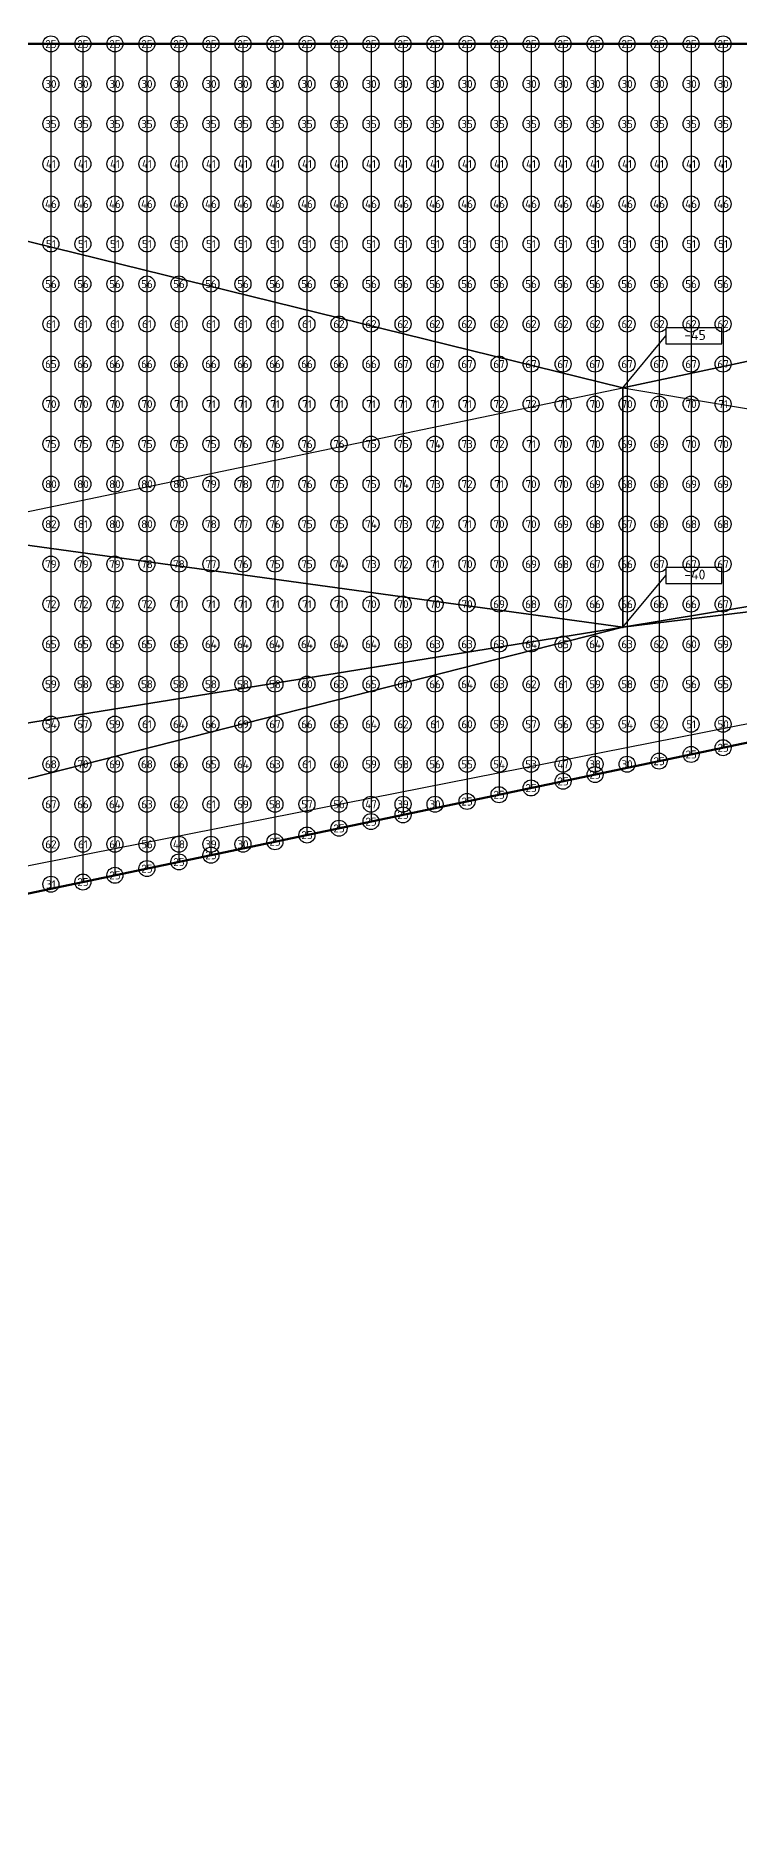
# Model space of a CAD drawing. Header units: millimetres. Extents: x 3543 to 412546, y -146359 to 38454.
# Drawn here: x 271471 to 280259, y -95174 to -72742 of the extents above; entities that cross this region are included whole.
import ezdxf
from ezdxf.enums import TextEntityAlignment as Align

# ---------------------------------------------------------------- set-up
doc = ezdxf.new("R2010")
doc.units = ezdxf.units.MM
doc.layers.add('контур', color=1, linetype='Continuous', lineweight=50)
for name, color, linetype in [('линии_высот', 4, 'Continuous'), ('опоры_текстvb', 7, 'Continuous'), ('опорыvb', 7, 'Continuous'), ('сеткаvb', 8, 'Continuous')]:
    doc.layers.add(name, color=color, linetype=linetype)
doc.styles.add('isocpeur', font='isocpeur.ttf')

# ---------------------------------------------------------------- blocks, each defined once
blk = doc.blocks.new('otmetka_oporvb')
at = {"linetype": 'ByBlock', "lineweight": -2}
blk.add_hatch(color=0, dxfattribs=at).paths.add_polyline_path([(-38, -32, 1), (38, 32, 1)])
at = {"color": 0, "linetype": 'ByBlock', "lineweight": -2}
blk.add_line((0, 0), (2142, 2596), dxfattribs=at)
at = {"color": 0}
blk.add_lwpolyline([(2142, 2196), (4942, 2196), (4942, 2996), (2142, 2996)], close=True, dxfattribs=at)
at = {"color": 0, "linetype": 'ByBlock', "lineweight": -2, "style": 'isocpeur'}
blk.add_attdef('OTM', text='', height=500, dxfattribs=at).set_placement((3600, 2639), align=Align.MIDDLE_CENTER)
blk = doc.blocks.new('opor_symbPRO')
at = {"color": 0, "ltscale": 20}
blk.add_circle((0, 0), 100, dxfattribs=at)
at = {"layer": 'опоры_текстvb', "color": 0, "linetype": 'ByBlock', "lineweight": -2, "style": 'isocpeur'}
blk.add_attdef('COL', text='', height=100, dxfattribs=at).set_placement((0, -1), align=Align.MIDDLE_CENTER)

msp = doc.modelspace()

# ---------------------------------------------------------------- linework, layer by layer
at = {"layer": 'контур', "linetype": 'Continuous'}
msp.add_lwpolyline([(215545, -95173.6), (210858.8, -72842.2), (229841.6, -72842.2), (229841.6, -82939.6), (261341.5, -82939.6), (261341.5, -72842.2), (299003.2, -72842.2), (299003.2, -77660.7)], close=True, dxfattribs=at)
at = {"layer": 'линии_высот'}
for points in [[(270147.8, -78939.8), (278807.8, -77138), (261341.5, -72842.2)], [(261341.5, -72842.2), (278807.8, -77138), (299003.2, -72842.2)], [(278807.8, -77138), (287798.8, -78642.6), (299003.2, -72842.2)], [(270147.8, -78939.8), (278807.8, -77138), (278805.8, -80132.2)], [(278805.8, -80132.2), (278807.8, -77138), (287798.8, -78642.6)], [(252298.9, -86875.6), (215545, -95173.6), (299003.2, -77660.7)], [(252298.9, -86875.6), (278805.8, -80132.2), (299003.2, -77660.7)], [(278805.8, -80132.2), (287798.8, -78642.6), (299003.2, -77660.7)], [(261341.5, -82939.6), (270147.8, -78939.8), (278805.8, -80132.2)], [(252298.9, -86875.6), (261341.5, -82939.6), (278805.8, -80132.2)]]:
    msp.add_lwpolyline(points, close=True, dxfattribs=at)
at = {"layer": 'сеткаvb'}
for p, q in [((261341.5, -72842.2), (299003.2, -72842.2)), ((271658.8, -72842.2), (271658.8, -83398.6)), ((272058.8, -72842.2), (272058.8, -83314.7)), ((272458.8, -72842.2), (272458.8, -83230.8)), ((272858.8, -72842.2), (272858.8, -83146.8)), ((273258.8, -72842.2), (273258.8, -83062.9)), ((273658.8, -72842.2), (273658.8, -82979)), ((274058.8, -72842.2), (274058.8, -82895)), ((274458.8, -72842.2), (274458.8, -82811.1)), ((274858.8, -72842.2), (274858.8, -82727.2)), ((275258.8, -72842.2), (275258.8, -82643.2)), ((275658.8, -72842.2), (275658.8, -82559.3)), ((276058.8, -72842.2), (276058.8, -82475.4)), ((276458.8, -72842.2), (276458.8, -82391.4)), ((276858.8, -72842.2), (276858.8, -82307.5)), ((277258.8, -72842.2), (277258.8, -82223.5)), ((277658.8, -72842.2), (277658.8, -82139.6)), ((278058.8, -72842.2), (278058.8, -82055.7)), ((278458.8, -72842.2), (278458.8, -81971.7)), ((278858.8, -72842.2), (278858.8, -81887.8)), ((279258.8, -72842.2), (279258.8, -81803.9)), ((279658.8, -72842.2), (279658.8, -81719.9)), ((280058.8, -72842.2), (280058.8, -81636))]:
    msp.add_line(p, q, dxfattribs=at)

# ---------------------------------------------------------------- block references
at = {"xscale": 0.25, "yscale": 0.25, "zscale": 0.25}
for p, values in [((278807.8, -77138), {'OTM': '-45'}), ((278805.8, -80132.2), {'OTM': '-40'})]:
    msp.add_blockref('otmetka_oporvb', p, dxfattribs=at).add_auto_attribs(values)
at = {"layer": 'опорыvb', "color": 1}
for p, values in [((271658.8, -72842.2), {'COL': '25'}), ((272058.8, -72842.2), {'COL': '25'}), ((272458.8, -72842.2), {'COL': '25'}), ((272858.8, -72842.2), {'COL': '25'}), ((273258.8, -72842.2), {'COL': '25'}), ((273658.8, -72842.2), {'COL': '25'}), ((274058.8, -72842.2), {'COL': '25'}), ((274458.8, -72842.2), {'COL': '25'}), ((274858.8, -72842.2), {'COL': '25'}), ((275258.8, -72842.2), {'COL': '25'}), ((275658.8, -72842.2), {'COL': '25'}), ((276058.8, -72842.2), {'COL': '25'}), ((276458.8, -72842.2), {'COL': '25'}), ((276858.8, -72842.2), {'COL': '25'}), ((277258.8, -72842.2), {'COL': '25'}), ((277658.8, -72842.2), {'COL': '25'}), ((278058.8, -72842.2), {'COL': '25'}), ((278458.8, -72842.2), {'COL': '25'}), ((278858.8, -72842.2), {'COL': '25'}), ((279258.8, -72842.2), {'COL': '25'}), ((279658.8, -72842.2), {'COL': '25'}), ((280058.8, -72842.2), {'COL': '25'}), ((271658.8, -73342.2), {'COL': '30'}), ((272058.8, -73342.2), {'COL': '30'}), ((272458.8, -73342.2), {'COL': '30'}), ((272858.8, -73342.2), {'COL': '30'}), ((273258.8, -73342.2), {'COL': '30'}), ((273658.8, -73342.2), {'COL': '30'}), ((274058.8, -73342.2), {'COL': '30'}), ((274458.8, -73342.2), {'COL': '30'}), ((274858.8, -73342.2), {'COL': '30'}), ((275258.8, -73342.2), {'COL': '30'}), ((275658.8, -73342.2), {'COL': '30'}), ((276058.8, -73342.2), {'COL': '30'}), ((276458.8, -73342.2), {'COL': '30'}), ((276858.8, -73342.2), {'COL': '30'}), ((277258.8, -73342.2), {'COL': '30'}), ((277658.8, -73342.2), {'COL': '30'}), ((278058.8, -73342.2), {'COL': '30'}), ((278458.8, -73342.2), {'COL': '30'}), ((278858.8, -73342.2), {'COL': '30'}), ((279258.8, -73342.2), {'COL': '30'}), ((279658.8, -73342.2), {'COL': '30'}), ((280058.8, -73342.2), {'COL': '30'}), ((279658.8, -81719.9), {'COL': '25'}), ((280058.8, -81636), {'COL': '25'}), ((278458.8, -81971.7), {'COL': '25'}), ((278858.8, -81842.2), {'COL': '30'}), ((279258.8, -81803.9), {'COL': '25'}), ((277658.8, -82139.6), {'COL': '25'}), ((278058.8, -82055.7), {'COL': '25'}), ((276458.8, -82342.2), {'COL': '30'}), ((276858.8, -82307.5), {'COL': '25'}), ((277258.8, -82223.5), {'COL': '25'}), ((275258.8, -82643.2), {'COL': '25'}), ((275658.8, -82559.3), {'COL': '25'}), ((276058.8, -82475.4), {'COL': '25'}), ((274058.8, -82842.2), {'COL': '30'}), ((274458.8, -82811.1), {'COL': '25'}), ((274858.8, -82727.2), {'COL': '25'}), ((273258.8, -83062.9), {'COL': '25'}), ((273658.8, -82979), {'COL': '25'}), ((272058.8, -83314.7), {'COL': '25'}), ((272458.8, -83230.8), {'COL': '25'}), ((272858.8, -83146.8), {'COL': '25'}), ((271658.8, -83342.2), {'COL': '31'})]:
    msp.add_blockref('opor_symbPRO', p, dxfattribs=at).add_auto_attribs(values)
at = {"layer": 'опорыvb', "color": 92}
for p, values in [((271658.8, -73842.2), {'COL': '35'}), ((272058.8, -73842.2), {'COL': '35'}), ((272458.8, -73842.2), {'COL': '35'}), ((272858.8, -73842.2), {'COL': '35'}), ((273258.8, -73842.2), {'COL': '35'}), ((273658.8, -73842.2), {'COL': '35'}), ((274058.8, -73842.2), {'COL': '35'}), ((274458.8, -73842.2), {'COL': '35'}), ((274858.8, -73842.2), {'COL': '35'}), ((275258.8, -73842.2), {'COL': '35'}), ((275658.8, -73842.2), {'COL': '35'}), ((276058.8, -73842.2), {'COL': '35'}), ((276458.8, -73842.2), {'COL': '35'}), ((276858.8, -73842.2), {'COL': '35'}), ((277258.8, -73842.2), {'COL': '35'}), ((277658.8, -73842.2), {'COL': '35'}), ((278058.8, -73842.2), {'COL': '35'}), ((278458.8, -73842.2), {'COL': '35'}), ((278858.8, -73842.2), {'COL': '35'}), ((279258.8, -73842.2), {'COL': '35'}), ((279658.8, -73842.2), {'COL': '35'}), ((280058.8, -73842.2), {'COL': '35'}), ((271658.8, -74342.2), {'COL': '41'}), ((272058.8, -74342.2), {'COL': '41'}), ((272458.8, -74342.2), {'COL': '41'}), ((272858.8, -74342.2), {'COL': '41'}), ((273258.8, -74342.2), {'COL': '41'}), ((273658.8, -74342.2), {'COL': '41'}), ((274058.8, -74342.2), {'COL': '41'}), ((274458.8, -74342.2), {'COL': '41'}), ((274858.8, -74342.2), {'COL': '41'}), ((275258.8, -74342.2), {'COL': '41'}), ((275658.8, -74342.2), {'COL': '41'}), ((276058.8, -74342.2), {'COL': '41'}), ((276458.8, -74342.2), {'COL': '41'}), ((276858.8, -74342.2), {'COL': '41'}), ((277258.8, -74342.2), {'COL': '41'}), ((277658.8, -74342.2), {'COL': '41'}), ((278058.8, -74342.2), {'COL': '41'}), ((278458.8, -74342.2), {'COL': '41'}), ((278858.8, -74342.2), {'COL': '41'}), ((279258.8, -74342.2), {'COL': '41'}), ((279658.8, -74342.2), {'COL': '41'}), ((280058.8, -74342.2), {'COL': '41'}), ((271658.8, -74842.2), {'COL': '46'}), ((272058.8, -74842.2), {'COL': '46'}), ((272458.8, -74842.2), {'COL': '46'}), ((272858.8, -74842.2), {'COL': '46'}), ((273258.8, -74842.2), {'COL': '46'}), ((273658.8, -74842.2), {'COL': '46'}), ((274058.8, -74842.2), {'COL': '46'}), ((274458.8, -74842.2), {'COL': '46'}), ((274858.8, -74842.2), {'COL': '46'}), ((275258.8, -74842.2), {'COL': '46'}), ((275658.8, -74842.2), {'COL': '46'}), ((276058.8, -74842.2), {'COL': '46'}), ((276458.8, -74842.2), {'COL': '46'}), ((276858.8, -74842.2), {'COL': '46'}), ((277258.8, -74842.2), {'COL': '46'}), ((277658.8, -74842.2), {'COL': '46'}), ((278058.8, -74842.2), {'COL': '46'}), ((278458.8, -74842.2), {'COL': '46'}), ((278858.8, -74842.2), {'COL': '46'}), ((279258.8, -74842.2), {'COL': '46'}), ((279658.8, -74842.2), {'COL': '46'}), ((280058.8, -74842.2), {'COL': '46'}), ((278058.8, -81842.2), {'COL': '47'}), ((278458.8, -81842.2), {'COL': '38'}), ((275658.8, -82342.2), {'COL': '47'}), ((276058.8, -82342.2), {'COL': '39'}), ((273258.8, -82842.2), {'COL': '48'}), ((273658.8, -82842.2), {'COL': '39'})]:
    msp.add_blockref('opor_symbPRO', p, dxfattribs=at).add_auto_attribs(values)
at = {"layer": 'опорыvb', "color": 131}
for p, values in [((271658.8, -75342.2), {'COL': '51'}), ((272058.8, -75342.2), {'COL': '51'}), ((272458.8, -75342.2), {'COL': '51'}), ((272858.8, -75342.2), {'COL': '51'}), ((273258.8, -75342.2), {'COL': '51'}), ((273658.8, -75342.2), {'COL': '51'}), ((274058.8, -75342.2), {'COL': '51'}), ((274458.8, -75342.2), {'COL': '51'}), ((274858.8, -75342.2), {'COL': '51'}), ((275258.8, -75342.2), {'COL': '51'}), ((275658.8, -75342.2), {'COL': '51'}), ((276058.8, -75342.2), {'COL': '51'}), ((276458.8, -75342.2), {'COL': '51'}), ((276858.8, -75342.2), {'COL': '51'}), ((277258.8, -75342.2), {'COL': '51'}), ((277658.8, -75342.2), {'COL': '51'}), ((278058.8, -75342.2), {'COL': '51'}), ((278458.8, -75342.2), {'COL': '51'}), ((278858.8, -75342.2), {'COL': '51'}), ((279258.8, -75342.2), {'COL': '51'}), ((279658.8, -75342.2), {'COL': '51'}), ((280058.8, -75342.2), {'COL': '51'}), ((271658.8, -75842.2), {'COL': '56'}), ((272058.8, -75842.2), {'COL': '56'}), ((272458.8, -75842.2), {'COL': '56'}), ((272858.8, -75842.2), {'COL': '56'}), ((273258.8, -75842.2), {'COL': '56'}), ((273658.8, -75842.2), {'COL': '56'}), ((274058.8, -75842.2), {'COL': '56'}), ((274458.8, -75842.2), {'COL': '56'}), ((274858.8, -75842.2), {'COL': '56'}), ((275258.8, -75842.2), {'COL': '56'}), ((275658.8, -75842.2), {'COL': '56'}), ((276058.8, -75842.2), {'COL': '56'}), ((276458.8, -75842.2), {'COL': '56'}), ((276858.8, -75842.2), {'COL': '56'}), ((277258.8, -75842.2), {'COL': '56'}), ((277658.8, -75842.2), {'COL': '56'}), ((278058.8, -75842.2), {'COL': '56'}), ((278458.8, -75842.2), {'COL': '56'}), ((278858.8, -75842.2), {'COL': '56'}), ((279258.8, -75842.2), {'COL': '56'}), ((279658.8, -75842.2), {'COL': '56'}), ((280058.8, -75842.2), {'COL': '56'}), ((271658.8, -76342.2), {'COL': '61'}), ((272058.8, -76342.2), {'COL': '61'}), ((272458.8, -76342.2), {'COL': '61'}), ((272858.8, -76342.2), {'COL': '61'}), ((273258.8, -76342.2), {'COL': '61'}), ((273658.8, -76342.2), {'COL': '61'}), ((274058.8, -76342.2), {'COL': '61'}), ((274458.8, -76342.2), {'COL': '61'}), ((274858.8, -76342.2), {'COL': '61'}), ((275258.8, -76342.2), {'COL': '62'}), ((275658.8, -76342.2), {'COL': '62'}), ((276058.8, -76342.2), {'COL': '62'}), ((276458.8, -76342.2), {'COL': '62'}), ((276858.8, -76342.2), {'COL': '62'}), ((277258.8, -76342.2), {'COL': '62'}), ((277658.8, -76342.2), {'COL': '62'}), ((278058.8, -76342.2), {'COL': '62'}), ((278458.8, -76342.2), {'COL': '62'}), ((278858.8, -76342.2), {'COL': '62'}), ((279258.8, -76342.2), {'COL': '62'}), ((279658.8, -76342.2), {'COL': '62'}), ((280058.8, -76342.2), {'COL': '62'}), ((271658.8, -76842.2), {'COL': '65'}), ((272058.8, -76842.2), {'COL': '66'}), ((272458.8, -76842.2), {'COL': '66'}), ((272858.8, -76842.2), {'COL': '66'}), ((273258.8, -76842.2), {'COL': '66'}), ((273658.8, -76842.2), {'COL': '66'}), ((274058.8, -76842.2), {'COL': '66'}), ((274458.8, -76842.2), {'COL': '66'}), ((274858.8, -76842.2), {'COL': '66'}), ((275258.8, -76842.2), {'COL': '66'}), ((275658.8, -76842.2), {'COL': '66'}), ((276058.8, -76842.2), {'COL': '67'}), ((276458.8, -76842.2), {'COL': '67'}), ((276858.8, -76842.2), {'COL': '67'}), ((277258.8, -76842.2), {'COL': '67'}), ((277658.8, -76842.2), {'COL': '67'}), ((278058.8, -76842.2), {'COL': '67'}), ((278458.8, -76842.2), {'COL': '67'}), ((278858.8, -76842.2), {'COL': '67'}), ((279258.8, -76842.2), {'COL': '67'}), ((279658.8, -76842.2), {'COL': '67'}), ((280058.8, -76842.2), {'COL': '67'}), ((271658.8, -77342.2), {'COL': '70'}), ((272058.8, -77342.2), {'COL': '70'}), ((272458.8, -77342.2), {'COL': '70'}), ((272858.8, -77342.2), {'COL': '70'}), ((273258.8, -77342.2), {'COL': '71'}), ((273658.8, -77342.2), {'COL': '71'}), ((274058.8, -77342.2), {'COL': '71'}), ((274458.8, -77342.2), {'COL': '71'}), ((274858.8, -77342.2), {'COL': '71'}), ((275258.8, -77342.2), {'COL': '71'}), ((275658.8, -77342.2), {'COL': '71'}), ((276058.8, -77342.2), {'COL': '71'}), ((276458.8, -77342.2), {'COL': '71'}), ((276858.8, -77342.2), {'COL': '71'}), ((277258.8, -77342.2), {'COL': '72'}), ((277658.8, -77342.2), {'COL': '72'}), ((278058.8, -77342.2), {'COL': '71'}), ((278458.8, -77342.2), {'COL': '70'}), ((278858.8, -77342.2), {'COL': '70'}), ((279258.8, -77342.2), {'COL': '70'}), ((279658.8, -77342.2), {'COL': '70'}), ((280058.8, -77342.2), {'COL': '71'}), ((271658.8, -77842.2), {'COL': '75'}), ((272058.8, -77842.2), {'COL': '75'}), ((272458.8, -77842.2), {'COL': '75'}), ((272858.8, -77842.2), {'COL': '75'}), ((273258.8, -77842.2), {'COL': '75'}), ((273658.8, -77842.2), {'COL': '75'}), ((274058.8, -77842.2), {'COL': '76'}), ((274458.8, -77842.2), {'COL': '76'}), ((274858.8, -77842.2), {'COL': '76'}), ((275258.8, -77842.2), {'COL': '76'}), ((275658.8, -77842.2), {'COL': '75'}), ((276058.8, -77842.2), {'COL': '75'}), ((276458.8, -77842.2), {'COL': '74'}), ((276858.8, -77842.2), {'COL': '73'}), ((277258.8, -77842.2), {'COL': '72'}), ((277658.8, -77842.2), {'COL': '71'}), ((278058.8, -77842.2), {'COL': '70'}), ((278458.8, -77842.2), {'COL': '70'}), ((278858.8, -77842.2), {'COL': '69'}), ((279258.8, -77842.2), {'COL': '69'}), ((279658.8, -77842.2), {'COL': '70'}), ((280058.8, -77842.2), {'COL': '70'}), ((273658.8, -78342.2), {'COL': '79'}), ((274058.8, -78342.2), {'COL': '78'}), ((274458.8, -78342.2), {'COL': '77'}), ((274858.8, -78342.2), {'COL': '76'}), ((275258.8, -78342.2), {'COL': '75'}), ((275658.8, -78342.2), {'COL': '75'}), ((276058.8, -78342.2), {'COL': '74'}), ((276458.8, -78342.2), {'COL': '73'}), ((276858.8, -78342.2), {'COL': '72'}), ((277258.8, -78342.2), {'COL': '71'}), ((277658.8, -78342.2), {'COL': '70'}), ((278058.8, -78342.2), {'COL': '70'}), ((278458.8, -78342.2), {'COL': '69'}), ((278858.8, -78342.2), {'COL': '68'}), ((279258.8, -78342.2), {'COL': '68'}), ((279658.8, -78342.2), {'COL': '69'}), ((280058.8, -78342.2), {'COL': '69'}), ((273258.8, -78842.2), {'COL': '79'}), ((273658.8, -78842.2), {'COL': '78'}), ((274058.8, -78842.2), {'COL': '77'}), ((274458.8, -78842.2), {'COL': '76'}), ((274858.8, -78842.2), {'COL': '75'}), ((275258.8, -78842.2), {'COL': '75'}), ((275658.8, -78842.2), {'COL': '74'}), ((276058.8, -78842.2), {'COL': '73'}), ((276458.8, -78842.2), {'COL': '72'}), ((276858.8, -78842.2), {'COL': '71'}), ((277258.8, -78842.2), {'COL': '70'}), ((277658.8, -78842.2), {'COL': '70'}), ((278058.8, -78842.2), {'COL': '69'}), ((278458.8, -78842.2), {'COL': '68'}), ((278858.8, -78842.2), {'COL': '67'}), ((279258.8, -78842.2), {'COL': '68'}), ((279658.8, -78842.2), {'COL': '68'}), ((280058.8, -78842.2), {'COL': '68'}), ((271658.8, -79342.2), {'COL': '79'}), ((272058.8, -79342.2), {'COL': '79'}), ((272458.8, -79342.2), {'COL': '79'}), ((272858.8, -79342.2), {'COL': '78'}), ((273258.8, -79342.2), {'COL': '78'}), ((273658.8, -79342.2), {'COL': '77'}), ((274058.8, -79342.2), {'COL': '76'}), ((274458.8, -79342.2), {'COL': '75'}), ((274858.8, -79342.2), {'COL': '75'}), ((275258.8, -79342.2), {'COL': '74'}), ((275658.8, -79342.2), {'COL': '73'}), ((276058.8, -79342.2), {'COL': '72'}), ((276458.8, -79342.2), {'COL': '71'}), ((276858.8, -79342.2), {'COL': '70'}), ((277258.8, -79342.2), {'COL': '70'}), ((277658.8, -79342.2), {'COL': '69'}), ((278058.8, -79342.2), {'COL': '68'}), ((278458.8, -79342.2), {'COL': '67'}), ((278858.8, -79342.2), {'COL': '66'}), ((279258.8, -79342.2), {'COL': '67'}), ((279658.8, -79342.2), {'COL': '67'}), ((280058.8, -79342.2), {'COL': '67'}), ((271658.8, -79842.2), {'COL': '72'}), ((272058.8, -79842.2), {'COL': '72'}), ((272458.8, -79842.2), {'COL': '72'}), ((272858.8, -79842.2), {'COL': '72'}), ((273258.8, -79842.2), {'COL': '71'}), ((273658.8, -79842.2), {'COL': '71'}), ((274058.8, -79842.2), {'COL': '71'}), ((274458.8, -79842.2), {'COL': '71'}), ((274858.8, -79842.2), {'COL': '71'}), ((275258.8, -79842.2), {'COL': '71'}), ((275658.8, -79842.2), {'COL': '70'}), ((276058.8, -79842.2), {'COL': '70'}), ((276458.8, -79842.2), {'COL': '70'}), ((276858.8, -79842.2), {'COL': '70'}), ((277258.8, -79842.2), {'COL': '69'}), ((277658.8, -79842.2), {'COL': '68'}), ((278058.8, -79842.2), {'COL': '67'}), ((278458.8, -79842.2), {'COL': '66'}), ((278858.8, -79842.2), {'COL': '66'}), ((279258.8, -79842.2), {'COL': '66'}), ((279658.8, -79842.2), {'COL': '66'}), ((280058.8, -79842.2), {'COL': '67'}), ((271658.8, -80342.2), {'COL': '65'}), ((272058.8, -80342.2), {'COL': '65'}), ((272458.8, -80342.2), {'COL': '65'}), ((272858.8, -80342.2), {'COL': '65'}), ((273258.8, -80342.2), {'COL': '65'}), ((273658.8, -80342.2), {'COL': '64'}), ((274058.8, -80342.2), {'COL': '64'}), ((274458.8, -80342.2), {'COL': '64'}), ((274858.8, -80342.2), {'COL': '64'}), ((275258.8, -80342.2), {'COL': '64'}), ((275658.8, -80342.2), {'COL': '64'}), ((276058.8, -80342.2), {'COL': '63'}), ((276458.8, -80342.2), {'COL': '63'}), ((276858.8, -80342.2), {'COL': '63'}), ((277258.8, -80342.2), {'COL': '63'}), ((277658.8, -80342.2), {'COL': '64'}), ((278058.8, -80342.2), {'COL': '65'}), ((278458.8, -80342.2), {'COL': '64'}), ((278858.8, -80342.2), {'COL': '63'}), ((279258.8, -80342.2), {'COL': '62'}), ((279658.8, -80342.2), {'COL': '60'}), ((280058.8, -80342.2), {'COL': '59'}), ((271658.8, -80842.2), {'COL': '59'}), ((272058.8, -80842.2), {'COL': '58'}), ((272458.8, -80842.2), {'COL': '58'}), ((272858.8, -80842.2), {'COL': '58'}), ((273258.8, -80842.2), {'COL': '58'}), ((273658.8, -80842.2), {'COL': '58'}), ((274058.8, -80842.2), {'COL': '58'}), ((274458.8, -80842.2), {'COL': '58'}), ((274858.8, -80842.2), {'COL': '60'}), ((275258.8, -80842.2), {'COL': '63'}), ((275658.8, -80842.2), {'COL': '65'}), ((276058.8, -80842.2), {'COL': '67'}), ((276458.8, -80842.2), {'COL': '66'}), ((276858.8, -80842.2), {'COL': '64'}), ((277258.8, -80842.2), {'COL': '63'}), ((277658.8, -80842.2), {'COL': '62'}), ((278058.8, -80842.2), {'COL': '61'}), ((278458.8, -80842.2), {'COL': '59'}), ((278858.8, -80842.2), {'COL': '58'}), ((279258.8, -80842.2), {'COL': '57'}), ((279658.8, -80842.2), {'COL': '56'}), ((280058.8, -80842.2), {'COL': '55'}), ((271658.8, -81342.2), {'COL': '54'}), ((272058.8, -81342.2), {'COL': '57'}), ((272458.8, -81342.2), {'COL': '59'}), ((272858.8, -81342.2), {'COL': '61'}), ((273258.8, -81342.2), {'COL': '64'}), ((273658.8, -81342.2), {'COL': '66'}), ((274058.8, -81342.2), {'COL': '69'}), ((274458.8, -81342.2), {'COL': '67'}), ((274858.8, -81342.2), {'COL': '66'}), ((275258.8, -81342.2), {'COL': '65'}), ((275658.8, -81342.2), {'COL': '64'}), ((276058.8, -81342.2), {'COL': '62'}), ((276458.8, -81342.2), {'COL': '61'}), ((276858.8, -81342.2), {'COL': '60'}), ((277258.8, -81342.2), {'COL': '59'}), ((277658.8, -81342.2), {'COL': '57'}), ((278058.8, -81342.2), {'COL': '56'}), ((278458.8, -81342.2), {'COL': '55'}), ((278858.8, -81342.2), {'COL': '54'}), ((279258.8, -81342.2), {'COL': '52'}), ((279658.8, -81342.2), {'COL': '51'}), ((280058.8, -81342.2), {'COL': '50'}), ((271658.8, -81842.2), {'COL': '68'}), ((272058.8, -81842.2), {'COL': '70'}), ((272458.8, -81842.2), {'COL': '69'}), ((272858.8, -81842.2), {'COL': '68'}), ((273258.8, -81842.2), {'COL': '66'}), ((273658.8, -81842.2), {'COL': '65'}), ((274058.8, -81842.2), {'COL': '64'}), ((274458.8, -81842.2), {'COL': '63'}), ((274858.8, -81842.2), {'COL': '61'}), ((275258.8, -81842.2), {'COL': '60'}), ((275658.8, -81842.2), {'COL': '59'}), ((276058.8, -81842.2), {'COL': '58'}), ((276458.8, -81842.2), {'COL': '56'}), ((276858.8, -81842.2), {'COL': '55'}), ((277258.8, -81842.2), {'COL': '54'}), ((277658.8, -81842.2), {'COL': '53'}), ((271658.8, -82342.2), {'COL': '67'}), ((272058.8, -82342.2), {'COL': '66'}), ((272458.8, -82342.2), {'COL': '64'}), ((272858.8, -82342.2), {'COL': '63'}), ((273258.8, -82342.2), {'COL': '62'}), ((273658.8, -82342.2), {'COL': '61'}), ((274058.8, -82342.2), {'COL': '59'}), ((274458.8, -82342.2), {'COL': '58'}), ((274858.8, -82342.2), {'COL': '57'}), ((275258.8, -82342.2), {'COL': '56'}), ((271658.8, -82842.2), {'COL': '62'}), ((272058.8, -82842.2), {'COL': '61'}), ((272458.8, -82842.2), {'COL': '60'}), ((272858.8, -82842.2), {'COL': '56'})]:
    msp.add_blockref('opor_symbPRO', p, dxfattribs=at).add_auto_attribs(values)
at = {"layer": 'опорыvb', "color": 30}
for p, values in [((271658.8, -78342.2), {'COL': '80'}), ((272058.8, -78342.2), {'COL': '80'}), ((272458.8, -78342.2), {'COL': '80'}), ((272858.8, -78342.2), {'COL': '80'}), ((273258.8, -78342.2), {'COL': '80'}), ((271658.8, -78842.2), {'COL': '82'}), ((272058.8, -78842.2), {'COL': '81'}), ((272458.8, -78842.2), {'COL': '80'}), ((272858.8, -78842.2), {'COL': '80'})]:
    msp.add_blockref('opor_symbPRO', p, dxfattribs=at).add_auto_attribs(values)

doc.saveas('drawing.dxf')
